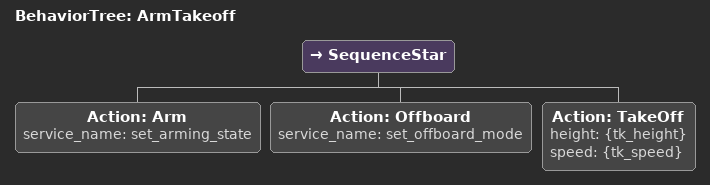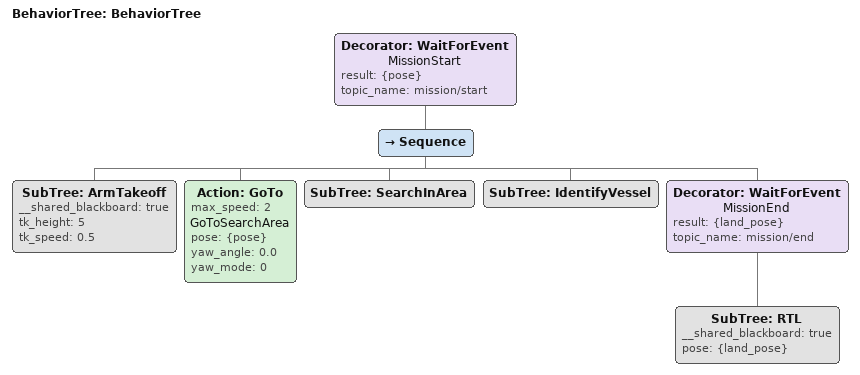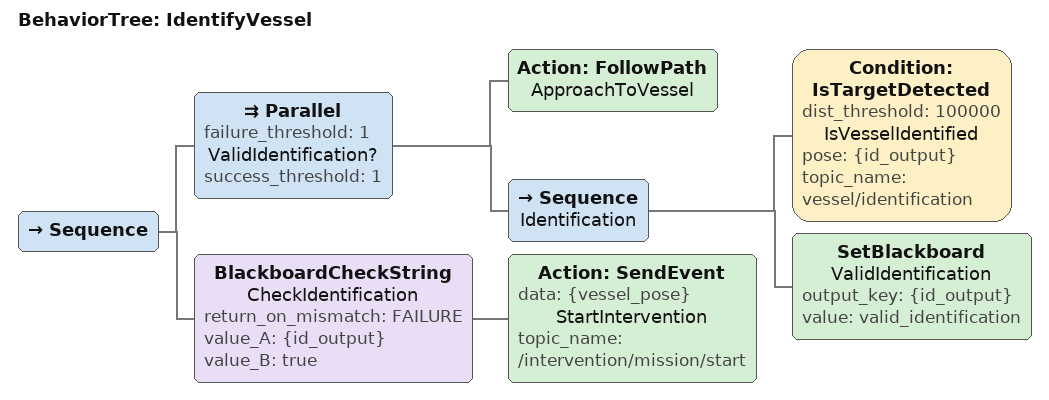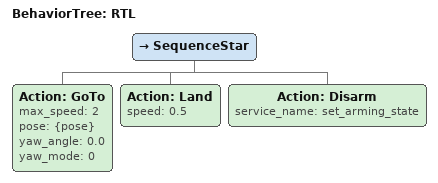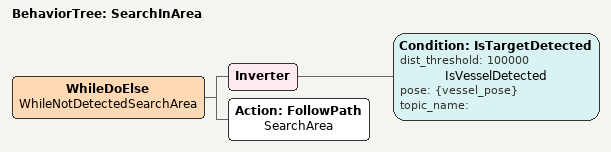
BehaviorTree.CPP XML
<?xml version="1.0"?>
<root main_tree_to_execute="BehaviorTree">
    <BehaviorTree ID="ArmTakeoff">
        <SequenceStar>
            <Action ID="Arm" service_name="set_arming_state"/>
            <Action ID="Offboard" service_name="set_offboard_mode"/>
            <Action ID="TakeOff" height="{tk_height}" speed="{tk_speed}"/>
        </SequenceStar>
    </BehaviorTree>
    <BehaviorTree ID="BehaviorTree">
        <Decorator ID="WaitForEvent" name="MissionStart" result="{pose}" topic_name="mission/start">
            <Sequence>
                <SubTree ID="ArmTakeoff" __shared_blackboard="true" tk_height="5" tk_speed="0.5"/>
                <Action ID="GoTo" max_speed="2" name="GoToSearchArea" pose="{pose}" yaw_angle="0.0" yaw_mode="0"/>
                <SubTree ID="SearchInArea"/>
                <SubTree ID="IdentifyVessel"/>
                <Decorator ID="WaitForEvent" name="MissionEnd" result="{land_pose}" topic_name="mission/end">
                    <SubTree ID="RTL" __shared_blackboard="true" pose="{land_pose}"/>
                </Decorator>
            </Sequence>
        </Decorator>
    </BehaviorTree>
    <BehaviorTree ID="IdentifyVessel">
        <Sequence>
            <Parallel failure_threshold="1" name="ValidIdentification?" success_threshold="1">
                <Action ID="FollowPath" name="ApproachToVessel"/>
                <Sequence name="Identification">
                    <Condition ID="IsTargetDetected" dist_threshold="100000" name="IsVesselIdentified" pose="{id_output}" topic_name="vessel/identification"/>
                    <SetBlackboard name="ValidIdentification" output_key="{id_output}" value="valid_identification"/>
                </Sequence>
            </Parallel>
            <BlackboardCheckString name="CheckIdentification" return_on_mismatch="FAILURE" value_A="{id_output}" value_B="true">
                <Action ID="SendEvent" data="{vessel_pose}" name="StartIntervention" topic_name="/intervention/mission/start"/>
            </BlackboardCheckString>
        </Sequence>
    </BehaviorTree>
    <BehaviorTree ID="RTL">
        <SequenceStar>
            <Action ID="GoTo" max_speed="2" pose="{pose}" yaw_angle="0.0" yaw_mode="0"/>
            <Action ID="Land" speed="0.5"/>
            <Action ID="Disarm" service_name="set_arming_state"/>
        </SequenceStar>
    </BehaviorTree>
    <BehaviorTree ID="SearchInArea">
        <WhileDoElse name="WhileNotDetectedSearchArea">
            <Inverter>
                <Condition ID="IsTargetDetected" dist_threshold="100000" name="IsVesselDetected" pose="{vessel_pose}" topic_name=""/>
            </Inverter>
            <Action ID="FollowPath" name="SearchArea"/>
        </WhileDoElse>
    </BehaviorTree>
</root>
